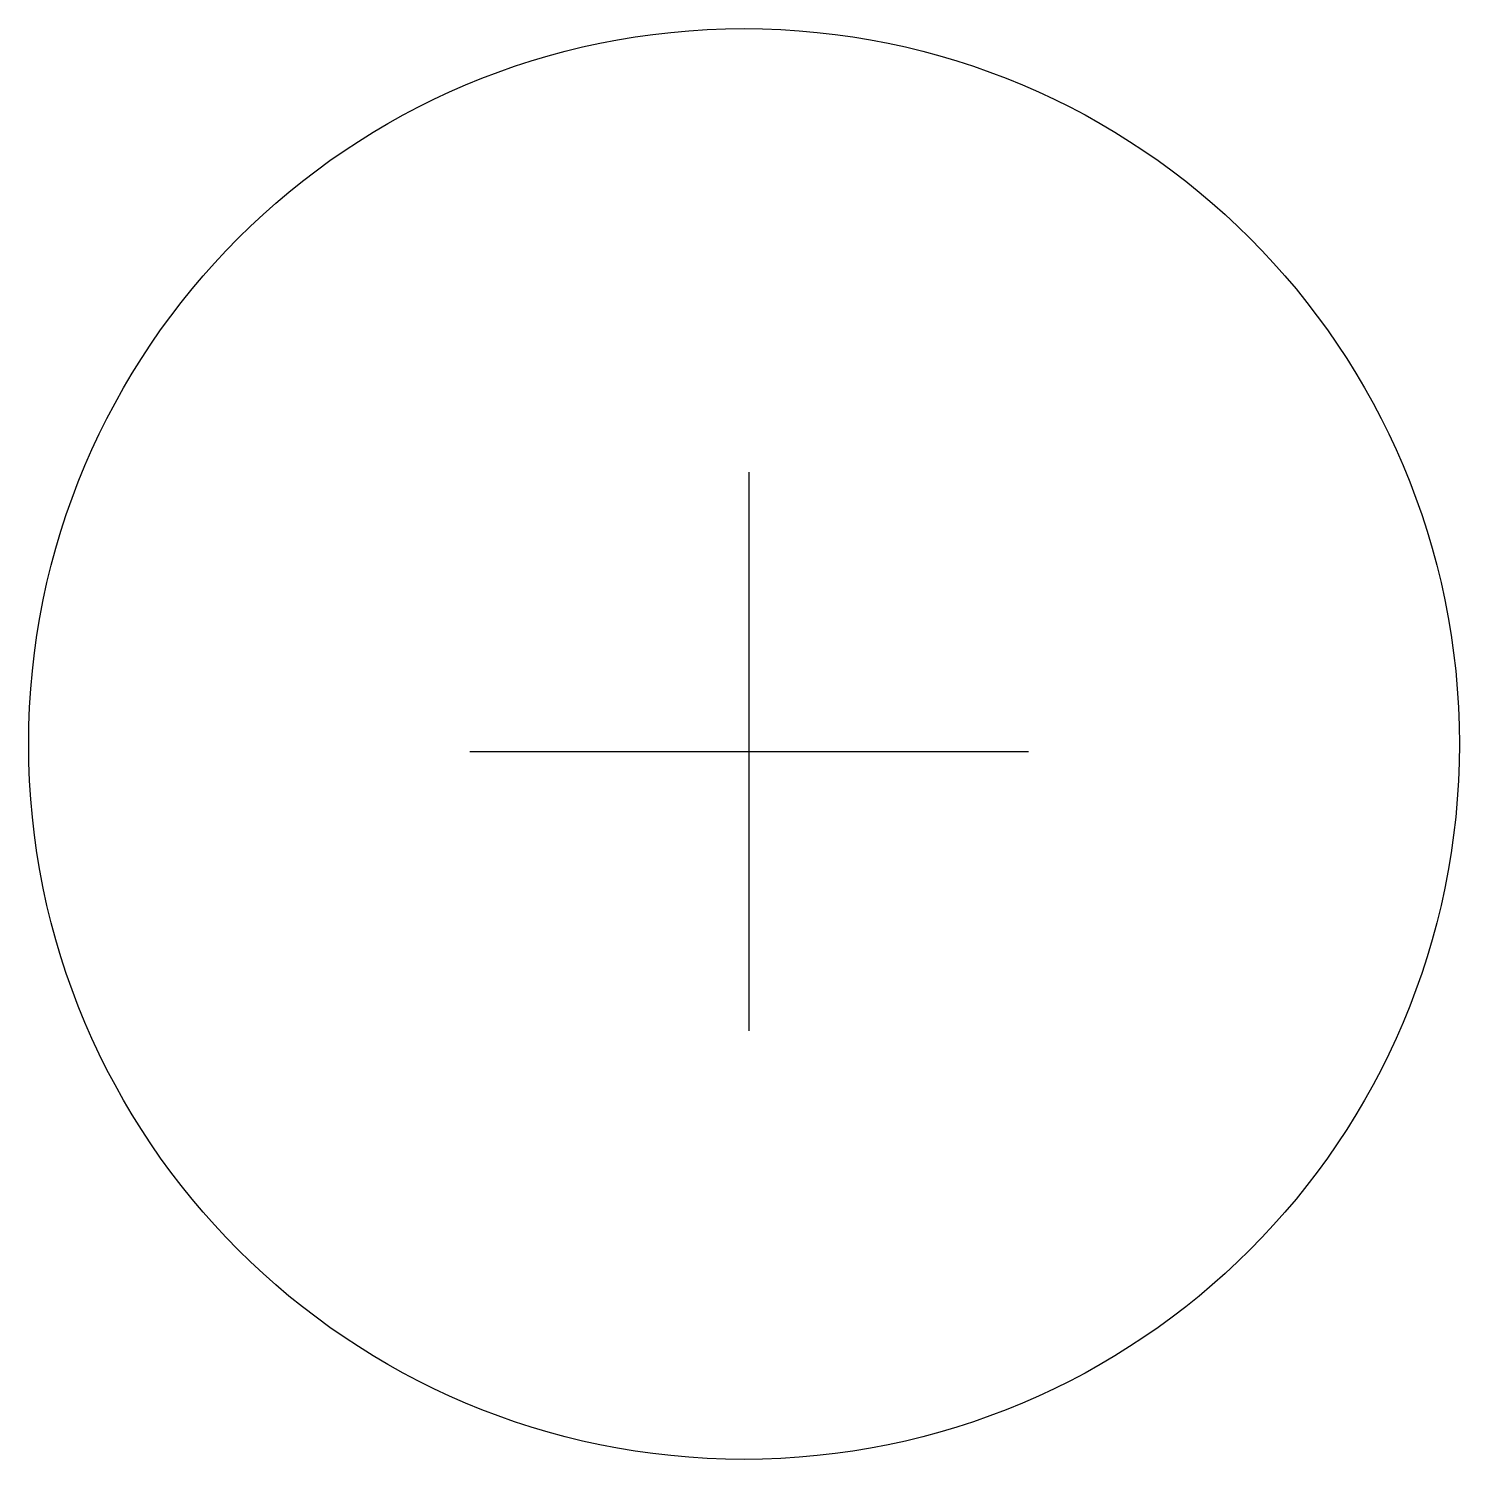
# Model space of a CAD drawing. Extents: x -1 to 1, y -0.99 to 1.01.
import ezdxf

# ---------------------------------------------------------------- set-up
doc = ezdxf.new("R2010")
doc.units = 0
doc.header["$LTSCALE"] = 0.01
doc.header["$MEASUREMENT"] = 0
doc.layers.get('0').update_dxf_attribs({"lineweight": 20})

msp = doc.modelspace()

# ---------------------------------------------------------------- linework, layer by layer
at = {"color": 0, "linetype": 'ByBlock', "lineweight": -2}
for p, q in [((0.005, -0.3903), (0.005, 0.3931)), ((-0.3867, 0.0014), (0.3968, 0.0014))]:
    msp.add_line(p, q, dxfattribs=at)
msp.add_circle((-0.0021, 0.0119), 1.0028, dxfattribs=at)

doc.saveas('drawing.dxf')
